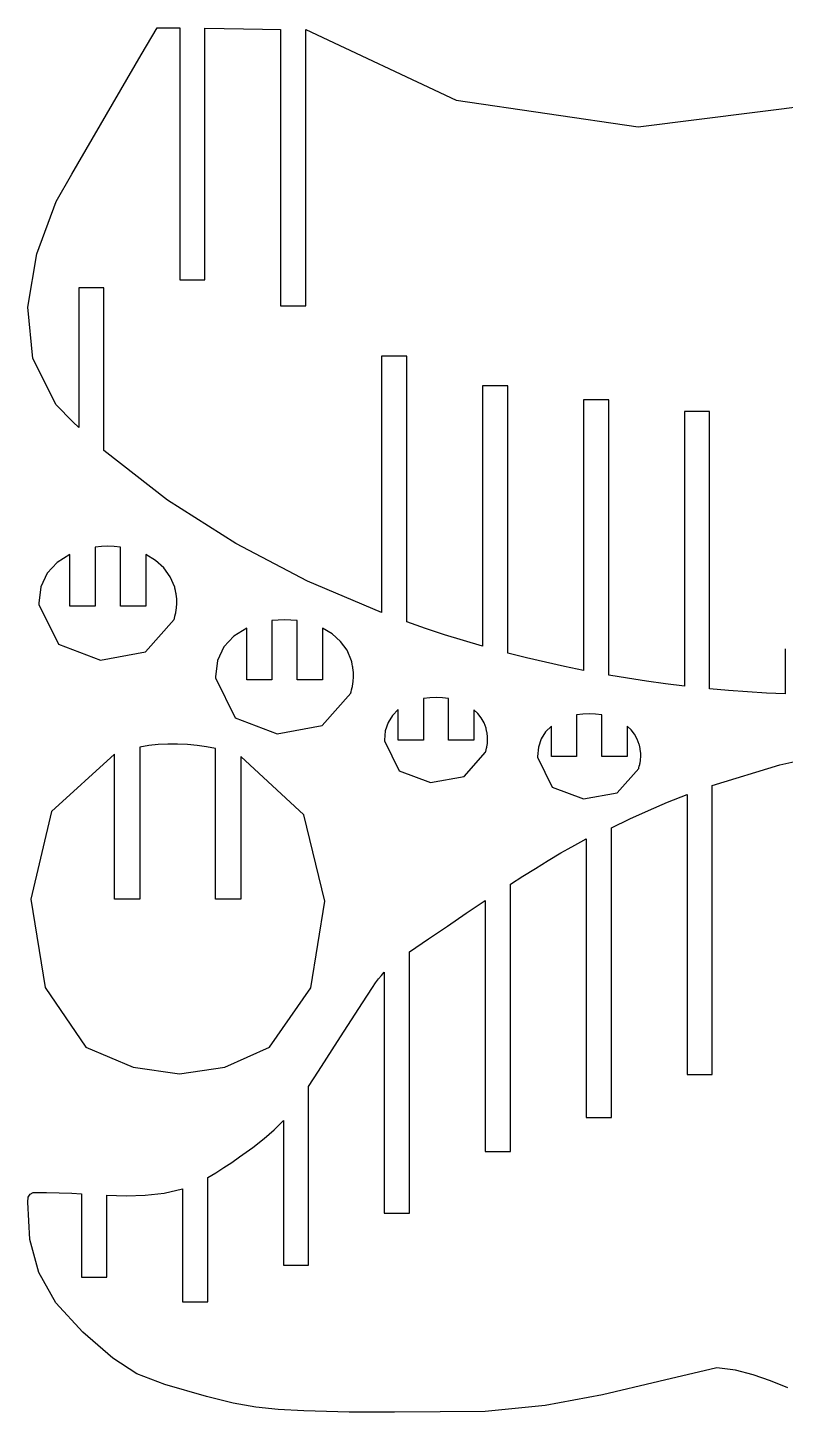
# Model space of a CAD drawing. Header units: metres. Extents: x 0 to 170079, y 0 to 115469.
# Drawn here: x 1724 to 38329, y 47268 to 114133 of the extents above; entities that cross this region are included whole.
import ezdxf

# ---------------------------------------------------------------- set-up
doc = ezdxf.new("R2010")
doc.units = ezdxf.units.M

msp = doc.modelspace()

# ---------------------------------------------------------------- linework, layer by layer
at = {"layer": 'MY3DLAYER'}
for p, q in [((7213, 112822), (7975, 114133)), ((7213, 112822), (7975, 114133)), ((7975, 114133), (8234, 114133)), ((7975, 114133), (8234, 114133)), ((8234, 114133), (8503, 114132)), ((8234, 114133), (8503, 114132)), ((8503, 114132), (8781, 114129)), ((8503, 114132), (8781, 114129)), ((8781, 114129), (9069, 114126)), ((8781, 114129), (9069, 114126)), ((9069, 114126), (9069, 112224)), ((9069, 114126), (9069, 112224)), ((10288, 112209), (10288, 114109)), ((10288, 114109), (11212, 114093)), ((10288, 112209), (10288, 114109)), ((10288, 114109), (11212, 114093)), ((11212, 114093), (12145, 114076)), ((11212, 114093), (12145, 114076)), ((12145, 114076), (13064, 114061)), ((12145, 114076), (13064, 114061)), ((13064, 114061), (13945, 114048)), ((13064, 114061), (13945, 114048)), ((13945, 114048), (13945, 111963)), ((13945, 114048), (13945, 111963)), ((15165, 111956), (15165, 114040)), ((15165, 114040), (22426, 110627)), ((15165, 111956), (15165, 114040)), ((15165, 114040), (22426, 110627)), ((5536, 109937), (7213, 112822)), ((5536, 109937), (7213, 112822)), ((9069, 112224), (9069, 108038)), ((9069, 112224), (9069, 108038)), ((10288, 108029), (10288, 112209)), ((10288, 108029), (10288, 112209)), ((13945, 111963), (13945, 107375)), ((13945, 111963), (13945, 107375)), ((15165, 107370), (15165, 111956)), ((15165, 107370), (15165, 111956)), ((22426, 110627), (31223, 109352)), ((22426, 110627), (31223, 109352)), ((31223, 109352), (39947, 110444)), ((31223, 109352), (39947, 110444)), ((3860, 107052), (5536, 109937)), ((3860, 107052), (5536, 109937)), ((9069, 108038), (9069, 103852)), ((9069, 108038), (9069, 103852)), ((10288, 103849), (10288, 108029)), ((10288, 103849), (10288, 108029)), ((3098, 105740), (3860, 107052)), ((3098, 105740), (3860, 107052)), ((13945, 107375), (13945, 102786)), ((13945, 107375), (13945, 102786)), ((15165, 102785), (15165, 107370)), ((15165, 102785), (15165, 107370)), ((2174, 103214), (3098, 105740)), ((2174, 103214), (3098, 105740)), ((9069, 103852), (9069, 101949)), ((9069, 103852), (9069, 101949)), ((10288, 101949), (10288, 103849)), ((10288, 101949), (10288, 103849)), ((1735, 100641), (2174, 103214)), ((1735, 100641), (2174, 103214)), ((13945, 102786), (13945, 100701)), ((13945, 102786), (13945, 100701)), ((15165, 100701), (15165, 102785)), ((15165, 100701), (15165, 102785)), ((9069, 101949), (9259, 101949)), ((9069, 101949), (9259, 101949)), ((9259, 101949), (9678, 101949)), ((9259, 101949), (9678, 101949)), ((9678, 101949), (10097, 101949)), ((9678, 101949), (10097, 101949)), ((10097, 101949), (10288, 101949)), ((10097, 101949), (10288, 101949)), ((4382, 101576), (4192, 101576)), ((4192, 101576), (4192, 100522)), ((4382, 101576), (4192, 101576)), ((4192, 101576), (4192, 100522)), ((4801, 101576), (4382, 101576)), ((4801, 101576), (4382, 101576)), ((5221, 101576), (4801, 101576)), ((5221, 101576), (4801, 101576)), ((5411, 101576), (5221, 101576)), ((5411, 101576), (5221, 101576)), ((5411, 100348), (5411, 101576)), ((5411, 100348), (5411, 101576)), ((1977, 98161), (1735, 100641)), ((1977, 98161), (1735, 100641)), ((4192, 100522), (4192, 98202)), ((4192, 100522), (4192, 98202)), ((5411, 97647), (5411, 100348)), ((5411, 97647), (5411, 100348)), ((13945, 100701), (14136, 100701)), ((13945, 100701), (14136, 100701)), ((14136, 100701), (14555, 100701)), ((14136, 100701), (14555, 100701)), ((14555, 100701), (14974, 100701)), ((14555, 100701), (14974, 100701)), ((14974, 100701), (15165, 100701)), ((14974, 100701), (15165, 100701)), ((3098, 95916), (1977, 98161)), ((3098, 95916), (1977, 98161)), ((4192, 98202), (4192, 95882)), ((4192, 98202), (4192, 95882)), ((5411, 94946), (5411, 97647)), ((5411, 94946), (5411, 97647)), ((19013, 98267), (18822, 98267)), ((18822, 98267), (18822, 96332)), ((19013, 98267), (18822, 98267)), ((18822, 98267), (18822, 96332)), ((19432, 98267), (19013, 98267)), ((19432, 98267), (19013, 98267)), ((19851, 98267), (19432, 98267)), ((19851, 98267), (19432, 98267)), ((20041, 98267), (19851, 98267)), ((20041, 98267), (19851, 98267)), ((20041, 96262), (20041, 98267)), ((20041, 96262), (20041, 98267)), ((18822, 96332), (18822, 92076)), ((18822, 96332), (18822, 92076)), ((23890, 96836), (23699, 96836)), ((23699, 96836), (23699, 94872)), ((23890, 96836), (23699, 96836)), ((23699, 96836), (23699, 94872)), ((24309, 96836), (23890, 96836)), ((24309, 96836), (23890, 96836)), ((24728, 96836), (24309, 96836)), ((24728, 96836), (24309, 96836)), ((24918, 96836), (24728, 96836)), ((24918, 96836), (24728, 96836)), ((24918, 94820), (24918, 96836)), ((24918, 94820), (24918, 96836)), ((3366, 95640), (3098, 95916)), ((3366, 95640), (3098, 95916)), ((3638, 95366), (3366, 95640)), ((3638, 95366), (3366, 95640)), ((4192, 95882), (4192, 94827)), ((4192, 95882), (4192, 94827)), ((20041, 91850), (20041, 96262)), ((20041, 91850), (20041, 96262)), ((28766, 96158), (28576, 96158)), ((28576, 96158), (28576, 94118)), ((28766, 96158), (28576, 96158)), ((28576, 96158), (28576, 94118)), ((29185, 96158), (28766, 96158)), ((29185, 96158), (28766, 96158)), ((29605, 96158), (29185, 96158)), ((29605, 96158), (29185, 96158)), ((29795, 96158), (29605, 96158)), ((29795, 96158), (29605, 96158)), ((29795, 94082), (29795, 96158)), ((29795, 94082), (29795, 96158)), ((3913, 95095), (3638, 95366)), ((3913, 95095), (3638, 95366)), ((4192, 94827), (3913, 95095)), ((4192, 94827), (3913, 95095)), ((33643, 95596), (33453, 95596)), ((33453, 95596), (33453, 93524)), ((33643, 95596), (33453, 95596)), ((33453, 95596), (33453, 93524)), ((34062, 95596), (33643, 95596)), ((34062, 95596), (33643, 95596)), ((34481, 95596), (34062, 95596)), ((34481, 95596), (34062, 95596)), ((34672, 95596), (34481, 95596)), ((34672, 95596), (34481, 95596)), ((34672, 93504), (34672, 95596)), ((34672, 93504), (34672, 95596)), ((5411, 93718), (5411, 94946)), ((5411, 93718), (5411, 94946)), ((23699, 94872), (23699, 90551)), ((23699, 94872), (23699, 90551)), ((24918, 90385), (24918, 94820)), ((24918, 90385), (24918, 94820)), ((8478, 91322), (5411, 93718)), ((8478, 91322), (5411, 93718)), ((28576, 94118), (28576, 89628)), ((28576, 94118), (28576, 89628)), ((29795, 89515), (29795, 94082)), ((29795, 89515), (29795, 94082)), ((33453, 93524), (33453, 88966)), ((33453, 93524), (33453, 88966)), ((34672, 88901), (34672, 93504)), ((34672, 88901), (34672, 93504)), ((18822, 92076), (18822, 87820)), ((18822, 92076), (18822, 87820)), ((20041, 87439), (20041, 91850)), ((20041, 87439), (20041, 91850)), ((11774, 89223), (8478, 91322)), ((11774, 89223), (8478, 91322)), ((23699, 90551), (23699, 86229)), ((23699, 90551), (23699, 86229)), ((24918, 85949), (24918, 90385)), ((24918, 85949), (24918, 90385)), ((28576, 89628), (28576, 85139)), ((28576, 89628), (28576, 85139)), ((5291, 89083), (4988, 89053)), ((5291, 89083), (4988, 89053)), ((4988, 89053), (4988, 88606)), ((4988, 89053), (4988, 88606)), ((5597, 89093), (5291, 89083)), ((5597, 89093), (5291, 89083)), ((5903, 89083), (5597, 89093)), ((5903, 89083), (5597, 89093)), ((6207, 89052), (5903, 89083)), ((6207, 89052), (5903, 89083)), ((6207, 88605), (6207, 89052)), ((6207, 88605), (6207, 89052)), ((15241, 87413), (11774, 89223)), ((15241, 87413), (11774, 89223)), ((29795, 84947), (29795, 89515)), ((29795, 84947), (29795, 89515)), ((33453, 88966), (33453, 84408)), ((33453, 88966), (33453, 84408)), ((3153, 88307), (2671, 87784)), ((3153, 88307), (2671, 87784)), ((3768, 88697), (3153, 88307)), ((3768, 88697), (3153, 88307)), ((3768, 88305), (3768, 88697)), ((3768, 88305), (3768, 88697)), ((3768, 87444), (3768, 88305)), ((3768, 87444), (3768, 88305)), ((4988, 88606), (4988, 87622)), ((4988, 88606), (4988, 87622)), ((6207, 87621), (6207, 88605)), ((6207, 87621), (6207, 88605)), ((7898, 88409), (7426, 88692)), ((7426, 88692), (7426, 88301)), ((7898, 88409), (7426, 88692)), ((7426, 88692), (7426, 88301)), ((7426, 88301), (7426, 87441)), ((7426, 88301), (7426, 87441)), ((8300, 88052), (7898, 88409)), ((8300, 88052), (7898, 88409)), ((34672, 84299), (34672, 88901)), ((34672, 84299), (34672, 88901)), ((2671, 87784), (2362, 87128)), ((2671, 87784), (2362, 87128)), ((4988, 87622), (4988, 86638)), ((4988, 87622), (4988, 86638)), ((6207, 86637), (6207, 87621)), ((6207, 86637), (6207, 87621)), ((8616, 87620), (8300, 88052)), ((8616, 87620), (8300, 88052)), ((8829, 87113), (8616, 87620)), ((8829, 87113), (8616, 87620)), ((18822, 87820), (18822, 85886)), ((18822, 87820), (18822, 85886)), ((2362, 87128), (2263, 86339)), ((2362, 87128), (2263, 86339)), ((3768, 86582), (3768, 87444)), ((3768, 86582), (3768, 87444)), ((7426, 87441), (7426, 86581)), ((7426, 87441), (7426, 86581)), ((8829, 87112), (8829, 87113)), ((8829, 87112), (8829, 87113)), ((8829, 87111), (8829, 87112)), ((8829, 87111), (8829, 87112)), ((8829, 87110), (8829, 87111)), ((8829, 87110), (8829, 87111)), ((8829, 87109), (8829, 87110)), ((8829, 87109), (8829, 87110)), ((8840, 87061), (8829, 87109)), ((8840, 87061), (8829, 87109)), ((8864, 86954), (8840, 87061)), ((8864, 86954), (8840, 87061)), ((8887, 86848), (8864, 86954)), ((8887, 86848), (8864, 86954)), ((18822, 85886), (15241, 87413)), ((18822, 85886), (15241, 87413)), ((20041, 85434), (20041, 87439)), ((20041, 85434), (20041, 87439)), ((2263, 86339), (2263, 86339)), ((2263, 86339), (2263, 86338)), ((2263, 86339), (2263, 86339)), ((2263, 86339), (2263, 86339)), ((2263, 86339), (2263, 86339)), ((2263, 86339), (2263, 86339)), ((2263, 86339), (2263, 86339)), ((2263, 86339), (2263, 86338)), ((2263, 86339), (2263, 86339)), ((2263, 86339), (2263, 86339)), ((2263, 86339), (2263, 86339)), ((2263, 86339), (2263, 86339)), ((2263, 86338), (2263, 86338)), ((2263, 86338), (2263, 86338)), ((2263, 86338), (2263, 86324)), ((2263, 86338), (2263, 86338)), ((2263, 86338), (2263, 86338)), ((2263, 86338), (2263, 86324)), ((2263, 86324), (2263, 86311)), ((2263, 86324), (2263, 86311)), ((2263, 86311), (2264, 86297)), ((2263, 86311), (2264, 86297)), ((2264, 86297), (2265, 86283)), ((2264, 86297), (2265, 86283)), ((2265, 86283), (3213, 84355)), ((2265, 86283), (3213, 84355)), ((3768, 86190), (3768, 86582)), ((3768, 86190), (3768, 86582)), ((4988, 86638), (4988, 86190)), ((4988, 86638), (4988, 86190)), ((6207, 86190), (6207, 86637)), ((6207, 86190), (6207, 86637)), ((7426, 86581), (7426, 86190)), ((7426, 86581), (7426, 86190)), ((8898, 86800), (8887, 86848)), ((8898, 86800), (8887, 86848)), ((8898, 86797), (8898, 86800)), ((8898, 86797), (8898, 86800)), ((8900, 86790), (8898, 86797)), ((8900, 86790), (8898, 86797)), ((8901, 86783), (8900, 86790)), ((8901, 86783), (8900, 86790)), ((8902, 86780), (8901, 86783)), ((8902, 86780), (8901, 86783)), ((8927, 86555), (8902, 86780)), ((8927, 86555), (8902, 86780)), ((8916, 86113), (8931, 86334)), ((8916, 86113), (8931, 86334)), ((8931, 86334), (8927, 86555)), ((8931, 86334), (8927, 86555)), ((3959, 86190), (3768, 86190)), ((3959, 86190), (3768, 86190)), ((4378, 86190), (3959, 86190)), ((4378, 86190), (3959, 86190)), ((4797, 86190), (4378, 86190)), ((4797, 86190), (4378, 86190)), ((4988, 86190), (4797, 86190)), ((4988, 86190), (4797, 86190)), ((6397, 86190), (6207, 86190)), ((6397, 86190), (6207, 86190)), ((6816, 86190), (6397, 86190)), ((6816, 86190), (6397, 86190)), ((7236, 86190), (6816, 86190)), ((7236, 86190), (6816, 86190)), ((7426, 86190), (7236, 86190)), ((7426, 86190), (7236, 86190)), ((8798, 85562), (8811, 85610)), ((8798, 85562), (8811, 85610)), ((8811, 85610), (8838, 85716)), ((8811, 85610), (8838, 85716)), ((8838, 85716), (8865, 85823)), ((8838, 85716), (8865, 85823)), ((8865, 85823), (8877, 85871)), ((8865, 85823), (8877, 85871)), ((8877, 85871), (8878, 85874)), ((8877, 85871), (8878, 85874)), ((8878, 85874), (8880, 85881)), ((8878, 85874), (8880, 85881)), ((8880, 85881), (8882, 85888)), ((8880, 85881), (8882, 85888)), ((8882, 85891), (8916, 86113)), ((8882, 85891), (8916, 86113)), ((8882, 85888), (8882, 85891)), ((8882, 85888), (8882, 85891)), ((23699, 86229), (23699, 84265)), ((23699, 86229), (23699, 84265)), ((24918, 83933), (24918, 85949)), ((24918, 83933), (24918, 85949)), ((7412, 83993), (8797, 85558)), ((7412, 83993), (8797, 85558)), ((8797, 85559), (8798, 85560)), ((8797, 85559), (8798, 85560)), ((8797, 85558), (8797, 85559)), ((8797, 85558), (8797, 85559)), ((8798, 85561), (8798, 85562)), ((8798, 85561), (8798, 85562)), ((8798, 85560), (8798, 85561)), ((8798, 85560), (8798, 85561)), ((12306, 85143), (11691, 84753)), ((12306, 85143), (11691, 84753)), ((12306, 84751), (12306, 85143)), ((12306, 84751), (12306, 85143)), ((13829, 85529), (13525, 85499)), ((13829, 85529), (13525, 85499)), ((13525, 85499), (13525, 85052)), ((13525, 85499), (13525, 85052)), ((13525, 85052), (13525, 84068)), ((13525, 85052), (13525, 84068)), ((14135, 85539), (13829, 85529)), ((14135, 85539), (13829, 85529)), ((14441, 85529), (14135, 85539)), ((14441, 85529), (14135, 85539)), ((14745, 85498), (14441, 85529)), ((14745, 85498), (14441, 85529)), ((14745, 85051), (14745, 85498)), ((14745, 85051), (14745, 85498)), ((14745, 84067), (14745, 85051)), ((14745, 84067), (14745, 85051)), ((16436, 84855), (15964, 85138)), ((15964, 85138), (15964, 84747)), ((16436, 84855), (15964, 85138)), ((15964, 85138), (15964, 84747)), ((20945, 85120), (20041, 85434)), ((20945, 85120), (20041, 85434)), ((21856, 84821), (20945, 85120)), ((21856, 84821), (20945, 85120)), ((28576, 85139), (28576, 83098)), ((28576, 85139), (28576, 83098)), ((29795, 82871), (29795, 84947)), ((29795, 82871), (29795, 84947)), ((3213, 84355), (5240, 83592)), ((3213, 84355), (5240, 83592)), ((11691, 84753), (11209, 84230)), ((11691, 84753), (11209, 84230)), ((12306, 83890), (12306, 84751)), ((12306, 83890), (12306, 84751)), ((15964, 84747), (15964, 83887)), ((15964, 84747), (15964, 83887)), ((16838, 84498), (16436, 84855)), ((16838, 84498), (16436, 84855)), ((17154, 84066), (16838, 84498)), ((17154, 84066), (16838, 84498)), ((22774, 84536), (21856, 84821)), ((22774, 84536), (21856, 84821)), ((23699, 84265), (22774, 84536)), ((23699, 84265), (22774, 84536)), ((33453, 84408), (33453, 82337)), ((33453, 84408), (33453, 82337)), ((34672, 82207), (34672, 84299)), ((34672, 82207), (34672, 84299)), ((5240, 83592), (7412, 83993)), ((5240, 83592), (7412, 83993)), ((11209, 84230), (10899, 83574)), ((11209, 84230), (10899, 83574)), ((12306, 83028), (12306, 83890)), ((12306, 83028), (12306, 83890)), ((13525, 84068), (13525, 83084)), ((13525, 84068), (13525, 83084)), ((14745, 83083), (14745, 84067)), ((14745, 83083), (14745, 84067)), ((15964, 83887), (15964, 83027)), ((15964, 83887), (15964, 83027)), ((17366, 83559), (17154, 84066)), ((17366, 83559), (17154, 84066)), ((25826, 83704), (24918, 83933)), ((25826, 83704), (24918, 83933)), ((26738, 83488), (25826, 83704)), ((26738, 83488), (25826, 83704)), ((38329, 84136), (38329, 81959)), ((38329, 84136), (38329, 81959)), ((10899, 83574), (10800, 82785)), ((10899, 83574), (10800, 82785)), ((12306, 82636), (12306, 83028)), ((12306, 82636), (12306, 83028)), ((13525, 83084), (13525, 82636)), ((13525, 83084), (13525, 82636)), ((14745, 82636), (14745, 83083)), ((14745, 82636), (14745, 83083)), ((15964, 83027), (15964, 82636)), ((15964, 83027), (15964, 82636)), ((17366, 83558), (17366, 83559)), ((17366, 83558), (17366, 83559)), ((17367, 83557), (17366, 83558)), ((17367, 83557), (17366, 83558)), ((17367, 83556), (17367, 83557)), ((17367, 83556), (17367, 83557)), ((17367, 83555), (17367, 83556)), ((17367, 83555), (17367, 83556)), ((17378, 83507), (17367, 83555)), ((17378, 83507), (17367, 83555)), ((17401, 83401), (17378, 83507)), ((17401, 83401), (17378, 83507)), ((17425, 83294), (17401, 83401)), ((17425, 83294), (17401, 83401)), ((17435, 83246), (17425, 83294)), ((17435, 83246), (17425, 83294)), ((17436, 83243), (17435, 83246)), ((17436, 83243), (17435, 83246)), ((17438, 83236), (17436, 83243)), ((17438, 83236), (17436, 83243)), ((17439, 83229), (17438, 83236)), ((17439, 83229), (17438, 83236)), ((17440, 83226), (17439, 83229)), ((17440, 83226), (17439, 83229)), ((17464, 83001), (17440, 83226)), ((17464, 83001), (17440, 83226)), ((17469, 82780), (17464, 83001)), ((17469, 82780), (17464, 83001)), ((27655, 83286), (26738, 83488)), ((27655, 83286), (26738, 83488)), ((28576, 83098), (27655, 83286)), ((28576, 83098), (27655, 83286)), ((10800, 82785), (10800, 82785)), ((10800, 82785), (10800, 82785)), ((10800, 82785), (10800, 82784)), ((10800, 82785), (10800, 82785)), ((10800, 82785), (10800, 82785)), ((10800, 82785), (10800, 82785)), ((10800, 82785), (10800, 82785)), ((10800, 82785), (10800, 82785)), ((10800, 82785), (10800, 82785)), ((10800, 82785), (10800, 82784)), ((10800, 82785), (10800, 82785)), ((10800, 82785), (10800, 82785)), ((10800, 82785), (10800, 82785)), ((10800, 82785), (10800, 82785)), ((10800, 82784), (10800, 82784)), ((10800, 82784), (10801, 82770)), ((10800, 82784), (10800, 82784)), ((10800, 82784), (10801, 82770)), ((10801, 82770), (10801, 82757)), ((10801, 82770), (10801, 82757)), ((10801, 82757), (10802, 82743)), ((10801, 82757), (10802, 82743)), ((10802, 82743), (10803, 82730)), ((10802, 82743), (10803, 82730)), ((10803, 82730), (11751, 80801)), ((10803, 82730), (11751, 80801)), ((12497, 82636), (12306, 82636)), ((12497, 82636), (12306, 82636)), ((12916, 82636), (12497, 82636)), ((12916, 82636), (12497, 82636)), ((13335, 82636), (12916, 82636)), ((13335, 82636), (12916, 82636)), ((13525, 82636), (13335, 82636)), ((13525, 82636), (13335, 82636)), ((14935, 82636), (14745, 82636)), ((14935, 82636), (14745, 82636)), ((15354, 82636), (14935, 82636)), ((15354, 82636), (14935, 82636)), ((15773, 82636), (15354, 82636)), ((15773, 82636), (15354, 82636)), ((15964, 82636), (15773, 82636)), ((15964, 82636), (15773, 82636)), ((17375, 82163), (17403, 82269)), ((17375, 82163), (17403, 82269)), ((17403, 82269), (17415, 82317)), ((17403, 82269), (17415, 82317)), ((17415, 82317), (17416, 82320)), ((17415, 82317), (17416, 82320)), ((17416, 82320), (17418, 82327)), ((17416, 82320), (17418, 82327)), ((17418, 82327), (17419, 82334)), ((17418, 82327), (17419, 82334)), ((17419, 82334), (17420, 82337)), ((17419, 82334), (17420, 82337)), ((17420, 82337), (17454, 82560)), ((17420, 82337), (17454, 82560)), ((17454, 82560), (17469, 82780)), ((17454, 82560), (17469, 82780)), ((30706, 82717), (29795, 82871)), ((30706, 82717), (29795, 82871)), ((31620, 82577), (30706, 82717)), ((31620, 82577), (30706, 82717)), ((32535, 82450), (31620, 82577)), ((32535, 82450), (31620, 82577)), ((33453, 82337), (32535, 82450)), ((33453, 82337), (32535, 82450)), ((15950, 80439), (17335, 82004)), ((15950, 80439), (17335, 82004)), ((17335, 82006), (17336, 82007)), ((17335, 82006), (17336, 82007)), ((17335, 82005), (17335, 82006)), ((17335, 82005), (17335, 82006)), ((17335, 82004), (17335, 82005)), ((17335, 82004), (17335, 82005)), ((17336, 82008), (17348, 82056)), ((17336, 82008), (17348, 82056)), ((17336, 82007), (17336, 82008)), ((17336, 82007), (17336, 82008)), ((17348, 82056), (17375, 82163)), ((17348, 82056), (17375, 82163)), ((21147, 81778), (20844, 81737)), ((21147, 81778), (20844, 81737)), ((20844, 81737), (20844, 81423)), ((20844, 81737), (20844, 81423)), ((21454, 81791), (21147, 81778)), ((21454, 81791), (21147, 81778)), ((21761, 81777), (21454, 81791)), ((21761, 81777), (21454, 81791)), ((22063, 81735), (21761, 81777)), ((22063, 81735), (21761, 81777)), ((22063, 81422), (22063, 81735)), ((22063, 81422), (22063, 81735)), ((35586, 82125), (34672, 82207)), ((35586, 82125), (34672, 82207)), ((36501, 82056), (35586, 82125)), ((36501, 82056), (35586, 82125)), ((37415, 82001), (36501, 82056)), ((37415, 82001), (36501, 82056)), ((38329, 81959), (37415, 82001)), ((38329, 81959), (37415, 82001)), ((19345, 80917), (19133, 80578)), ((19345, 80917), (19133, 80578)), ((19625, 81201), (19345, 80917)), ((19625, 81201), (19345, 80917)), ((19625, 80971), (19625, 81201)), ((19625, 80971), (19625, 81201)), ((19625, 80465), (19625, 80971)), ((19625, 80465), (19625, 80971)), ((20844, 81423), (20844, 80733)), ((20844, 81423), (20844, 80733)), ((22063, 80732), (22063, 81422)), ((22063, 80732), (22063, 81422)), ((23476, 81011), (23283, 81195)), ((23283, 81195), (23283, 80966)), ((23476, 81011), (23283, 81195)), ((23283, 81195), (23283, 80966)), ((23283, 80966), (23283, 80462)), ((23283, 80966), (23283, 80462)), ((23640, 80802), (23476, 81011)), ((23640, 80802), (23476, 81011)), ((28547, 80985), (28244, 80944)), ((28547, 80985), (28244, 80944)), ((28244, 80944), (28244, 80631)), ((28244, 80944), (28244, 80631)), ((28854, 80998), (28547, 80985)), ((28854, 80998), (28547, 80985)), ((29161, 80984), (28854, 80998)), ((29161, 80984), (28854, 80998)), ((29463, 80943), (29161, 80984)), ((29463, 80943), (29161, 80984)), ((29463, 80629), (29463, 80943)), ((29463, 80629), (29463, 80943)), ((11751, 80801), (13777, 80038)), ((11751, 80801), (13777, 80038)), ((13777, 80038), (15950, 80439)), ((13777, 80038), (15950, 80439)), ((19133, 80578), (19001, 80183)), ((19133, 80578), (19001, 80183)), ((19625, 79959), (19625, 80465)), ((19625, 79959), (19625, 80465)), ((20844, 80733), (20844, 80043)), ((20844, 80733), (20844, 80043)), ((22063, 80043), (22063, 80732)), ((22063, 80043), (22063, 80732)), ((23283, 80462), (23283, 79958)), ((23283, 80462), (23283, 79958)), ((23772, 80569), (23640, 80802)), ((23772, 80569), (23640, 80802)), ((23869, 80311), (23772, 80569)), ((23869, 80311), (23772, 80569)), ((23869, 80310), (23869, 80311)), ((23869, 80310), (23869, 80311)), ((23869, 80309), (23869, 80310)), ((23869, 80309), (23869, 80310)), ((23869, 80308), (23869, 80309)), ((23869, 80308), (23869, 80309)), ((23877, 80272), (23869, 80308)), ((23869, 80308), (23869, 80308)), ((23877, 80272), (23869, 80308)), ((23869, 80308), (23869, 80308)), ((23895, 80192), (23877, 80272)), ((23895, 80192), (23877, 80272)), ((27025, 80408), (26745, 80125)), ((27025, 80408), (26745, 80125)), ((27025, 80178), (27025, 80408)), ((27025, 80178), (27025, 80408)), ((28244, 80631), (28244, 79941)), ((28244, 80631), (28244, 79941)), ((29463, 79940), (29463, 80629)), ((29463, 79940), (29463, 80629)), ((30875, 80218), (30682, 80402)), ((30682, 80402), (30682, 80173)), ((30875, 80218), (30682, 80402)), ((30682, 80402), (30682, 80173)), ((19001, 80183), (18962, 79732)), ((19001, 80183), (18962, 79732)), ((18962, 79732), (18962, 79732)), ((18962, 79732), (18962, 79732)), ((18962, 79732), (18962, 79732)), ((18962, 79732), (18962, 79732)), ((18962, 79732), (18962, 79721)), ((18962, 79732), (18962, 79732)), ((18962, 79732), (18962, 79732)), ((18962, 79732), (18962, 79732)), ((18962, 79732), (18962, 79732)), ((18962, 79732), (18962, 79732)), ((18962, 79732), (18962, 79732)), ((18962, 79732), (18962, 79732)), ((18962, 79732), (18962, 79732)), ((18962, 79732), (18962, 79721)), ((18962, 79732), (18962, 79732)), ((18962, 79732), (18962, 79732)), ((18962, 79732), (18962, 79732)), ((18962, 79732), (18962, 79732)), ((18962, 79721), (18962, 79711)), ((18962, 79721), (18962, 79711)), ((18962, 79711), (18963, 79701)), ((18962, 79711), (18963, 79701)), ((18963, 79701), (18964, 79691)), ((18963, 79701), (18964, 79691)), ((18964, 79691), (19672, 78250)), ((18964, 79691), (19672, 78250)), ((19625, 79730), (19625, 79959)), ((19625, 79730), (19625, 79959)), ((19816, 79730), (19625, 79730)), ((19816, 79730), (19625, 79730)), ((20235, 79730), (19816, 79730)), ((20235, 79730), (19816, 79730)), ((20654, 79730), (20235, 79730)), ((20654, 79730), (20235, 79730)), ((20844, 79730), (20654, 79730)), ((20844, 79730), (20654, 79730)), ((20844, 80043), (20844, 79730)), ((20844, 80043), (20844, 79730)), ((22063, 79730), (22063, 80043)), ((22063, 79730), (22063, 80043)), ((22254, 79730), (22063, 79730)), ((22254, 79730), (22063, 79730)), ((22673, 79730), (22254, 79730)), ((22673, 79730), (22254, 79730)), ((23092, 79730), (22673, 79730)), ((23092, 79730), (22673, 79730)), ((23283, 79730), (23092, 79730)), ((23283, 79730), (23092, 79730)), ((23283, 79958), (23283, 79730)), ((23283, 79958), (23283, 79730)), ((23913, 80113), (23895, 80192)), ((23913, 80113), (23895, 80192)), ((23921, 80077), (23913, 80113)), ((23921, 80077), (23913, 80113)), ((23921, 80074), (23921, 80077)), ((23921, 80074), (23921, 80077)), ((23922, 80069), (23921, 80074)), ((23922, 80069), (23921, 80074)), ((23923, 80064), (23922, 80069)), ((23923, 80064), (23922, 80069)), ((23924, 80062), (23923, 80064)), ((23924, 80062), (23923, 80064)), ((23942, 79894), (23924, 80062)), ((23942, 79894), (23924, 80062)), ((23934, 79564), (23945, 79728)), ((23934, 79564), (23945, 79728)), ((23945, 79728), (23942, 79894)), ((23945, 79728), (23942, 79894)), ((26533, 79785), (26401, 79390)), ((26533, 79785), (26401, 79390)), ((26745, 80125), (26533, 79785)), ((26745, 80125), (26533, 79785)), ((27025, 79673), (27025, 80178)), ((27025, 79673), (27025, 80178)), ((27025, 79167), (27025, 79673)), ((27025, 79167), (27025, 79673)), ((28244, 79941), (28244, 79251)), ((28244, 79941), (28244, 79251)), ((29463, 79250), (29463, 79940)), ((29463, 79250), (29463, 79940)), ((30682, 80173), (30682, 79669)), ((30682, 80173), (30682, 79669)), ((30682, 79669), (30682, 79166)), ((30682, 79669), (30682, 79166)), ((31040, 80009), (30875, 80218)), ((31040, 80009), (30875, 80218)), ((31172, 79776), (31040, 80009)), ((31172, 79776), (31040, 80009)), ((31269, 79518), (31172, 79776)), ((31269, 79518), (31172, 79776)), ((5926, 79054), (2874, 76278)), ((5926, 79054), (2874, 76278)), ((5926, 77960), (5926, 79054)), ((5926, 77960), (5926, 79054)), ((7578, 79466), (7145, 79396)), ((7578, 79466), (7145, 79396)), ((7145, 79396), (7145, 78248)), ((7145, 79396), (7145, 78248)), ((8026, 79514), (7578, 79466)), ((8026, 79514), (7578, 79466)), ((8489, 79538), (8026, 79514)), ((8489, 79538), (8026, 79514)), ((8967, 79540), (8489, 79538)), ((8967, 79540), (8489, 79538)), ((9446, 79518), (8967, 79540)), ((9446, 79518), (8967, 79540)), ((9910, 79473), (9446, 79518)), ((9910, 79473), (9446, 79518)), ((10359, 79407), (9910, 79473)), ((10359, 79407), (9910, 79473)), ((10793, 79321), (10359, 79407)), ((10793, 79321), (10359, 79407)), ((10795, 79320), (10793, 79321)), ((10795, 79320), (10793, 79321)), ((10798, 79319), (10795, 79320)), ((10798, 79319), (10795, 79320)), ((10801, 79318), (10798, 79319)), ((10801, 79318), (10798, 79319)), ((10803, 79318), (10801, 79318)), ((10803, 79318), (10801, 79318)), ((10803, 78183), (10803, 79318)), ((10803, 78183), (10803, 79318)), ((15072, 76120), (12022, 78937)), ((12022, 78937), (12022, 77861)), ((15072, 76120), (12022, 78937)), ((12022, 78937), (12022, 77861)), ((22810, 77979), (23845, 79149)), ((22810, 77979), (23845, 79149)), ((23845, 79149), (23846, 79149)), ((23845, 79149), (23846, 79149)), ((23846, 79151), (23855, 79187)), ((23846, 79151), (23855, 79187)), ((23846, 79150), (23846, 79151)), ((23846, 79151), (23846, 79151)), ((23846, 79150), (23846, 79151)), ((23846, 79151), (23846, 79151)), ((23846, 79149), (23846, 79150)), ((23846, 79149), (23846, 79150)), ((23855, 79187), (23876, 79267)), ((23855, 79187), (23876, 79267)), ((23876, 79267), (23896, 79347)), ((23876, 79267), (23896, 79347)), ((23896, 79347), (23905, 79383)), ((23896, 79347), (23905, 79383)), ((23905, 79383), (23906, 79385)), ((23905, 79383), (23906, 79385)), ((23906, 79385), (23907, 79390)), ((23906, 79385), (23907, 79390)), ((23907, 79390), (23908, 79395)), ((23907, 79390), (23908, 79395)), ((23908, 79395), (23909, 79398)), ((23908, 79395), (23909, 79398)), ((23909, 79398), (23934, 79564)), ((23909, 79398), (23934, 79564)), ((26401, 79390), (26361, 78940)), ((26401, 79390), (26361, 78940)), ((26361, 78940), (26361, 78939)), ((26361, 78940), (26361, 78940)), ((26361, 78940), (26361, 78940)), ((26361, 78940), (26361, 78940)), ((26361, 78940), (26361, 78940)), ((26361, 78940), (26361, 78940)), ((26361, 78940), (26361, 78940)), ((26361, 78940), (26361, 78940)), ((26361, 78940), (26361, 78940)), ((26361, 78940), (26361, 78939)), ((26361, 78939), (26361, 78939)), ((26361, 78939), (26361, 78939)), ((26361, 78939), (26361, 78939)), ((26361, 78939), (26362, 78929)), ((26361, 78939), (26361, 78939)), ((26361, 78939), (26361, 78939)), ((26361, 78939), (26361, 78939)), ((26361, 78939), (26362, 78929)), ((26362, 78929), (26362, 78918)), ((26362, 78929), (26362, 78918)), ((26362, 78918), (26362, 78908)), ((26362, 78918), (26362, 78908)), ((26362, 78908), (26363, 78898)), ((26362, 78908), (26363, 78898)), ((27025, 78937), (27025, 79167)), ((27025, 78937), (27025, 79167)), ((27215, 78937), (27025, 78937)), ((27215, 78937), (27025, 78937)), ((27634, 78937), (27215, 78937)), ((27634, 78937), (27215, 78937)), ((28054, 78937), (27634, 78937)), ((28054, 78937), (27634, 78937)), ((28244, 78937), (28054, 78937)), ((28244, 78937), (28054, 78937)), ((28244, 79251), (28244, 78937)), ((28244, 79251), (28244, 78937)), ((29463, 78937), (29463, 79250)), ((29463, 78937), (29463, 79250)), ((29654, 78937), (29463, 78937)), ((29654, 78937), (29463, 78937)), ((30073, 78937), (29654, 78937)), ((30073, 78937), (29654, 78937)), ((30492, 78937), (30073, 78937)), ((30492, 78937), (30073, 78937)), ((30682, 78937), (30492, 78937)), ((30682, 78937), (30492, 78937)), ((30682, 79166), (30682, 78937)), ((30682, 79166), (30682, 78937)), ((31269, 79517), (31269, 79518)), ((31269, 79517), (31269, 79518)), ((31269, 79516), (31269, 79517)), ((31269, 79517), (31269, 79517)), ((31269, 79516), (31269, 79517)), ((31269, 79517), (31269, 79517)), ((31269, 79515), (31269, 79516)), ((31269, 79515), (31269, 79516)), ((31277, 79479), (31269, 79515)), ((31277, 79479), (31269, 79515)), ((31295, 79400), (31277, 79479)), ((31295, 79400), (31277, 79479)), ((31312, 79320), (31295, 79400)), ((31312, 79320), (31295, 79400)), ((31320, 79284), (31312, 79320)), ((31320, 79284), (31312, 79320)), ((31321, 79282), (31320, 79284)), ((31321, 79282), (31320, 79284)), ((31322, 79276), (31321, 79282)), ((31322, 79276), (31321, 79282)), ((31323, 79271), (31322, 79276)), ((31323, 79271), (31322, 79276)), ((31323, 79269), (31323, 79271)), ((31323, 79269), (31323, 79271)), ((31342, 79101), (31323, 79269)), ((31342, 79101), (31323, 79269)), ((31334, 78771), (31345, 78936)), ((31334, 78771), (31345, 78936)), ((31345, 78936), (31342, 79101)), ((31345, 78936), (31342, 79101)), ((38071, 78528), (41417, 79278)), ((38071, 78528), (41417, 79278)), ((7145, 78248), (7145, 75723)), ((7145, 78248), (7145, 75723)), ((19672, 78250), (21187, 77679)), ((19672, 78250), (21187, 77679)), ((26363, 78898), (27072, 77457)), ((26363, 78898), (27072, 77457)), ((30210, 77186), (31245, 78356)), ((30210, 77186), (31245, 78356)), ((31245, 78356), (31245, 78357)), ((31245, 78357), (31246, 78357)), ((31245, 78356), (31245, 78357)), ((31245, 78357), (31246, 78357)), ((31246, 78359), (31255, 78395)), ((31246, 78359), (31255, 78395)), ((31246, 78358), (31246, 78359)), ((31246, 78358), (31246, 78359)), ((31246, 78357), (31246, 78358)), ((31246, 78357), (31246, 78358)), ((31255, 78395), (31275, 78474)), ((31255, 78395), (31275, 78474)), ((31275, 78474), (31296, 78554)), ((31275, 78474), (31296, 78554)), ((31296, 78554), (31305, 78590)), ((31296, 78554), (31305, 78590)), ((31305, 78590), (31306, 78592)), ((31305, 78590), (31306, 78592)), ((31306, 78592), (31307, 78597)), ((31306, 78592), (31307, 78597)), ((31307, 78597), (31308, 78603)), ((31307, 78597), (31308, 78603)), ((31308, 78603), (31309, 78605)), ((31308, 78603), (31309, 78605)), ((31309, 78605), (31334, 78771)), ((31309, 78605), (31334, 78771)), ((34799, 77538), (38071, 78528)), ((34799, 77538), (38071, 78528)), ((5926, 75553), (5926, 77960)), ((5926, 75553), (5926, 77960)), ((10803, 75685), (10803, 78183)), ((10803, 75685), (10803, 78183)), ((12022, 77861), (12022, 75494)), ((12022, 77861), (12022, 75494)), ((21187, 77679), (22810, 77979)), ((21187, 77679), (22810, 77979)), ((27072, 77457), (28586, 76886)), ((27072, 77457), (28586, 76886)), ((28586, 76886), (30210, 77186)), ((28586, 76886), (30210, 77186)), ((32641, 76726), (33580, 77096)), ((32641, 76726), (33580, 77096)), ((33580, 77096), (33580, 74985)), ((33580, 77096), (33580, 74985)), ((34799, 75358), (34799, 77538)), ((34799, 75358), (34799, 77538)), ((2874, 76278), (1882, 72052)), ((2874, 76278), (1882, 72052)), ((30814, 75921), (31719, 76334)), ((30814, 75921), (31719, 76334)), ((31719, 76334), (32641, 76726)), ((31719, 76334), (32641, 76726)), ((7145, 75723), (7145, 73199)), ((7145, 75723), (7145, 73199)), ((10803, 73187), (10803, 75685)), ((10803, 73187), (10803, 75685)), ((16078, 71953), (15072, 76120)), ((16078, 71953), (15072, 76120)), ((29927, 75487), (30814, 75921)), ((29927, 75487), (30814, 75921)), ((5926, 73145), (5926, 75553)), ((5926, 73145), (5926, 75553)), ((12022, 75494), (12022, 73127)), ((12022, 75494), (12022, 73127)), ((28444, 74817), (28708, 74955)), ((28444, 74817), (28708, 74955)), ((28708, 74955), (28708, 72854)), ((28708, 74955), (28708, 72854)), ((29927, 73303), (29927, 75487)), ((29927, 73303), (29927, 75487)), ((33580, 74985), (33580, 70340)), ((33580, 74985), (33580, 70340)), ((34799, 70561), (34799, 75358)), ((34799, 70561), (34799, 75358)), ((26865, 73911), (27484, 74285)), ((26865, 73911), (27484, 74285)), ((27484, 74285), (27837, 74484)), ((27484, 74285), (27837, 74484)), ((27837, 74484), (28156, 74661)), ((27837, 74484), (28156, 74661)), ((28156, 74661), (28444, 74817)), ((28156, 74661), (28444, 74817)), ((26254, 73533), (26865, 73911)), ((26254, 73533), (26865, 73911)), ((5926, 72051), (5926, 73145)), ((5926, 72051), (5926, 73145)), ((7145, 73199), (7145, 72051)), ((7145, 73199), (7145, 72051)), ((10803, 72051), (10803, 73187)), ((10803, 72051), (10803, 73187)), ((12022, 73127), (12022, 72051)), ((12022, 73127), (12022, 72051)), ((25050, 72771), (25649, 73153)), ((25050, 72771), (25649, 73153)), ((25649, 73153), (26254, 73533)), ((25649, 73153), (26254, 73533)), ((29927, 68498), (29927, 73303)), ((29927, 68498), (29927, 73303)), ((25050, 70754), (25050, 72771)), ((25050, 70754), (25050, 72771)), ((28708, 72854), (28708, 68232)), ((28708, 72854), (28708, 68232)), ((1882, 72052), (2566, 67787)), ((1882, 72052), (2566, 67787)), ((6116, 72051), (5926, 72051)), ((6116, 72051), (5926, 72051)), ((6536, 72051), (6116, 72051)), ((6536, 72051), (6116, 72051)), ((6955, 72051), (6536, 72051)), ((6955, 72051), (6536, 72051)), ((7145, 72051), (6955, 72051)), ((7145, 72051), (6955, 72051)), ((10993, 72051), (10803, 72051)), ((10993, 72051), (10803, 72051)), ((11412, 72051), (10993, 72051)), ((11412, 72051), (10993, 72051)), ((11831, 72051), (11412, 72051)), ((11831, 72051), (11412, 72051)), ((12022, 72051), (11831, 72051)), ((12022, 72051), (11831, 72051)), ((15400, 67767), (16078, 71953)), ((15400, 67767), (16078, 71953)), ((22915, 71366), (23831, 71976)), ((22915, 71366), (23831, 71976)), ((23831, 71976), (23831, 70084)), ((23831, 71976), (23831, 70084)), ((22003, 70750), (22915, 71366)), ((22003, 70750), (22915, 71366)), ((21090, 70127), (22003, 70750)), ((21090, 70127), (22003, 70750)), ((25050, 66318), (25050, 70754)), ((25050, 66318), (25050, 70754)), ((33580, 70340), (33580, 65695)), ((33580, 70340), (33580, 65695)), ((34799, 65764), (34799, 70561)), ((34799, 65764), (34799, 70561)), ((20173, 69497), (21090, 70127)), ((20173, 69497), (21090, 70127)), ((23831, 70084), (23831, 65920)), ((23831, 70084), (23831, 65920)), ((20173, 67526), (20173, 69497)), ((20173, 67526), (20173, 69497)), ((18676, 68195), (18815, 68368)), ((18676, 68195), (18815, 68368)), ((18815, 68368), (18954, 68525)), ((18815, 68368), (18954, 68525)), ((18954, 68525), (18954, 66705)), ((18954, 68525), (18954, 66705)), ((28708, 68232), (28708, 63610)), ((28708, 68232), (28708, 63610)), ((29927, 63693), (29927, 68498)), ((29927, 63693), (29927, 68498)), ((2566, 67787), (4539, 64894)), ((2566, 67787), (4539, 64894)), ((13401, 64894), (15400, 67767)), ((13401, 64894), (15400, 67767)), ((17908, 67038), (18391, 67786)), ((17908, 67038), (18391, 67786)), ((18391, 67786), (18536, 68002)), ((18391, 67786), (18536, 68002)), ((18536, 68002), (18676, 68195)), ((18536, 68002), (18676, 68195)), ((16844, 65392), (17908, 67038)), ((16844, 65392), (17908, 67038)), ((20173, 63189), (20173, 67526)), ((20173, 63189), (20173, 67526)), ((18954, 66705), (18954, 62702)), ((18954, 66705), (18954, 62702)), ((25050, 61881), (25050, 66318)), ((25050, 61881), (25050, 66318)), ((23831, 65920), (23831, 61757)), ((23831, 65920), (23831, 61757)), ((33580, 65695), (33580, 63584)), ((33580, 65695), (33580, 63584)), ((34799, 63584), (34799, 65764)), ((34799, 63584), (34799, 65764)), ((4539, 64894), (6816, 63928)), ((4539, 64894), (6816, 63928)), ((11247, 63928), (13401, 64894)), ((11247, 63928), (13401, 64894)), ((15780, 63746), (16844, 65392)), ((15780, 63746), (16844, 65392)), ((6816, 63928), (9052, 63607)), ((6816, 63928), (9052, 63607)), ((9052, 63607), (11247, 63928)), ((9052, 63607), (11247, 63928)), ((15296, 62998), (15780, 63746)), ((15296, 62998), (15780, 63746)), ((28708, 63610), (28708, 61509)), ((28708, 63610), (28708, 61509)), ((29927, 61509), (29927, 63693)), ((29927, 61509), (29927, 63693)), ((33580, 63584), (33770, 63584)), ((33580, 63584), (33770, 63584)), ((33770, 63584), (34189, 63584)), ((33770, 63584), (34189, 63584)), ((34189, 63584), (34608, 63584)), ((34189, 63584), (34608, 63584)), ((34608, 63584), (34799, 63584)), ((34608, 63584), (34799, 63584)), ((15296, 61651), (15296, 62998)), ((15296, 61651), (15296, 62998)), ((20173, 58851), (20173, 63189)), ((20173, 58851), (20173, 63189)), ((18954, 62702), (18954, 58699)), ((18954, 62702), (18954, 58699)), ((15296, 58689), (15296, 61651)), ((15296, 58689), (15296, 61651)), ((23831, 61757), (23831, 59865)), ((23831, 61757), (23831, 59865)), ((25050, 59865), (25050, 61881)), ((25050, 59865), (25050, 61881)), ((13145, 60483), (13631, 60907)), ((13145, 60483), (13631, 60907)), ((13631, 60907), (14077, 61357)), ((13631, 60907), (14077, 61357)), ((14077, 61357), (14077, 60267)), ((14077, 61357), (14077, 60267)), ((28708, 61509), (28898, 61509)), ((28708, 61509), (28898, 61509)), ((28898, 61509), (29317, 61509)), ((28898, 61509), (29317, 61509)), ((29317, 61509), (29736, 61509)), ((29317, 61509), (29736, 61509)), ((29736, 61509), (29927, 61509)), ((29736, 61509), (29927, 61509)), ((12595, 60057), (13145, 60483)), ((12595, 60057), (13145, 60483)), ((14077, 60267), (14077, 57869)), ((14077, 60267), (14077, 57869)), ((11584, 59338), (11963, 59601)), ((11584, 59338), (11963, 59601)), ((11963, 59601), (12595, 60057)), ((11963, 59601), (12595, 60057)), ((23831, 59865), (24021, 59865)), ((23831, 59865), (24021, 59865)), ((24021, 59865), (24440, 59865)), ((24021, 59865), (24440, 59865)), ((24440, 59865), (24860, 59865)), ((24440, 59865), (24860, 59865)), ((24860, 59865), (25050, 59865)), ((24860, 59865), (25050, 59865)), ((10814, 58835), (11202, 59082)), ((10814, 58835), (11202, 59082)), ((11202, 59082), (11584, 59338)), ((11202, 59082), (11584, 59338)), ((20173, 56880), (20173, 58851)), ((20173, 56880), (20173, 58851)), ((10420, 58599), (10814, 58835)), ((10420, 58599), (10814, 58835)), ((10420, 57662), (10420, 58599)), ((10420, 57662), (10420, 58599)), ((15296, 55727), (15296, 58689)), ((15296, 55727), (15296, 58689)), ((18954, 58699), (18954, 56880)), ((18954, 58699), (18954, 56880)), ((1724, 57422), (1752, 57654)), ((1724, 57422), (1752, 57654)), ((1752, 57654), (1841, 57803)), ((1752, 57654), (1841, 57803)), ((1841, 57803), (1985, 57877)), ((1841, 57803), (1985, 57877)), ((1985, 57877), (2178, 57883)), ((1985, 57877), (2178, 57883)), ((2178, 57883), (2639, 57876)), ((2178, 57883), (2639, 57876)), ((2639, 57876), (3243, 57862)), ((2639, 57876), (3243, 57862)), ((3243, 57862), (3851, 57844)), ((3243, 57862), (3851, 57844)), ((3851, 57844), (4324, 57823)), ((3851, 57844), (4324, 57823)), ((4324, 57823), (4324, 57194)), ((4324, 57823), (4324, 57194)), ((5543, 57133), (5543, 57751)), ((5543, 57751), (6476, 57722)), ((5543, 57133), (5543, 57751)), ((5543, 57751), (6476, 57722)), ((6476, 57722), (7403, 57747)), ((6476, 57722), (7403, 57747)), ((7403, 57747), (8315, 57850)), ((7403, 57747), (8315, 57850)), ((8315, 57850), (9200, 58058)), ((8315, 57850), (9200, 58058)), ((9200, 58058), (9200, 57206)), ((9200, 58058), (9200, 57206)), ((10420, 55601), (10420, 57662)), ((10420, 55601), (10420, 57662)), ((14077, 57869), (14077, 55471)), ((14077, 57869), (14077, 55471)), ((1835, 55607), (1724, 57422)), ((1835, 55607), (1724, 57422)), ((4324, 57194), (4324, 55811)), ((4324, 57194), (4324, 55811)), ((5543, 55775), (5543, 57133)), ((5543, 55775), (5543, 57133)), ((9200, 57206), (9200, 55330)), ((9200, 57206), (9200, 55330)), ((18954, 56880), (19145, 56880)), ((18954, 56880), (19145, 56880)), ((19145, 56880), (19564, 56880)), ((19145, 56880), (19564, 56880)), ((19564, 56880), (19983, 56880)), ((19564, 56880), (19983, 56880)), ((19983, 56880), (20173, 56880)), ((19983, 56880), (20173, 56880)), ((2261, 54015), (1835, 55607)), ((2261, 54015), (1835, 55607)), ((4324, 55811), (4324, 54429)), ((4324, 55811), (4324, 54429)), ((5543, 54417), (5543, 55775)), ((5543, 54417), (5543, 55775)), ((10420, 53540), (10420, 55601)), ((10420, 53540), (10420, 55601)), ((15296, 54380), (15296, 55727)), ((15296, 54380), (15296, 55727)), ((9200, 55330), (9200, 53455)), ((9200, 55330), (9200, 53455)), ((14077, 55471), (14077, 54380)), ((14077, 55471), (14077, 54380)), ((4324, 54429), (4324, 53800)), ((4324, 54429), (4324, 53800)), ((5543, 53800), (5543, 54417)), ((5543, 53800), (5543, 54417)), ((14077, 54380), (14268, 54380)), ((14077, 54380), (14268, 54380)), ((14268, 54380), (14687, 54380)), ((14268, 54380), (14687, 54380)), ((14687, 54380), (15106, 54380)), ((14687, 54380), (15106, 54380)), ((15106, 54380), (15296, 54380)), ((15106, 54380), (15296, 54380)), ((3084, 52554), (2261, 54015)), ((3084, 52554), (2261, 54015)), ((4324, 53800), (4514, 53800)), ((4324, 53800), (4514, 53800)), ((4514, 53800), (4933, 53800)), ((4514, 53800), (4933, 53800)), ((4933, 53800), (5352, 53800)), ((4933, 53800), (5352, 53800)), ((5352, 53800), (5543, 53800)), ((5352, 53800), (5543, 53800)), ((10420, 52603), (10420, 53540)), ((10420, 52603), (10420, 53540)), ((9200, 53455), (9200, 52603)), ((9200, 53455), (9200, 52603)), ((4389, 51133), (3084, 52554)), ((4389, 51133), (3084, 52554)), ((9200, 52603), (9391, 52603)), ((9200, 52603), (9391, 52603)), ((9391, 52603), (9810, 52603)), ((9391, 52603), (9810, 52603)), ((9810, 52603), (10229, 52603)), ((9810, 52603), (10229, 52603)), ((10229, 52603), (10420, 52603)), ((10229, 52603), (10420, 52603)), ((5837, 49885), (4389, 51133)), ((5837, 49885), (4389, 51133)), ((7004, 49133), (5837, 49885)), ((7004, 49133), (5837, 49885)), ((8355, 48606), (7004, 49133)), ((8355, 48606), (7004, 49133)), ((35025, 49414), (32222, 48758)), ((35025, 49414), (32222, 48758)), ((35925, 49300), (35025, 49414)), ((35925, 49300), (35025, 49414)), ((36783, 49082), (35925, 49300)), ((36783, 49082), (35925, 49300)), ((37620, 48789), (36783, 49082)), ((37620, 48789), (36783, 49082)), ((10358, 48035), (8355, 48606)), ((10358, 48035), (8355, 48606)), ((32222, 48758), (29494, 48113)), ((32222, 48758), (29494, 48113)), ((38456, 48452), (37620, 48789)), ((38456, 48452), (37620, 48789)), ((11651, 47714), (10358, 48035)), ((11651, 47714), (10358, 48035)), ((12750, 47519), (11651, 47714)), ((12750, 47519), (11651, 47714)), ((13831, 47407), (12750, 47519)), ((13831, 47407), (12750, 47519)), ((26732, 47589), (23831, 47300)), ((26732, 47589), (23831, 47300)), ((29494, 48113), (26732, 47589)), ((29494, 48113), (26732, 47589)), ((15070, 47337), (13831, 47407)), ((15070, 47337), (13831, 47407)), ((17252, 47274), (15070, 47337)), ((17252, 47274), (15070, 47337)), ((19449, 47268), (17252, 47274)), ((19449, 47268), (17252, 47274)), ((21647, 47286), (19449, 47268)), ((21647, 47286), (19449, 47268)), ((23831, 47300), (21647, 47286)), ((23831, 47300), (21647, 47286))]:
    msp.add_line(p, q, dxfattribs=at)

doc.saveas('drawing.dxf')
